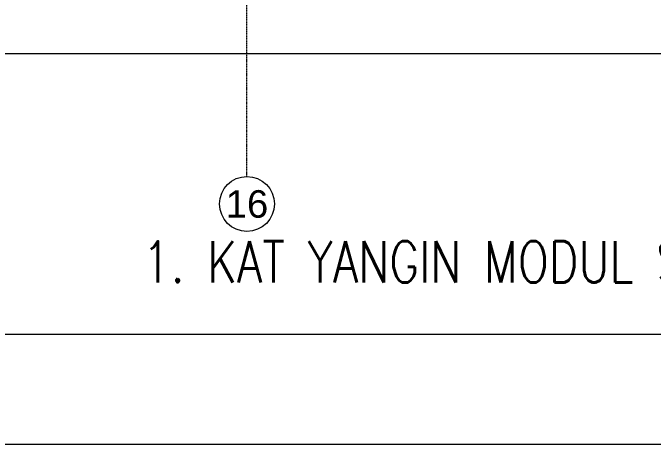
# Model space of a CAD drawing. Extents: x -2749 to 23780, y -1311 to 8245.
# Drawn here: x 8396.9 to 8863.5, y 0 to 314.2 of the extents above; entities that cross this region are included whole.
import ezdxf
from ezdxf.enums import TextEntityAlignment as Align

# ---------------------------------------------------------------- set-up
doc = ezdxf.new("R2010")
doc.units = 0
doc.header["$MEASUREMENT"] = 0
doc.linetypes.add('DASHDOT2', pattern=[0.5, 0.25, -0.125, 0, -0.125])
doc.layers.get('0').update_dxf_attribs({"color": 9, "lineweight": 9})
for name, color, linetype, lineweight in [('06D', 9, 'Continuous', 9), ('24', 9, 'DASHDOT2', 9), ('40A', 9, 'Continuous', 9), ('E-YAZI', 7, 'Continuous', 30)]:
    doc.layers.add(name, color=color, linetype=linetype, lineweight=lineweight)
doc.styles.add('Arial', font='arial.ttf', dxfattribs={"height": 2.5})
doc.styles.add('E-YAZI', font='txttw.shx')

# ---------------------------------------------------------------- blocks, each defined once
blk = doc.blocks.new('0_aks')
at = {"linetype": 'Continuous'}
blk.add_circle((0, 0), 2, dxfattribs=at)
at = {"style": 'Arial'}
blk.add_attdef('AKS', text='', height=2, dxfattribs=at).set_placement((0, 0), align=Align.MIDDLE_CENTER)
blk = doc.blocks.new('P-AKS_AUDI')
at = {"layer": '24'}
blk.add_lwpolyline([(-2100, -2590), (-2100, -2440)], dxfattribs=at)
at = {"layer": '24', "xscale": 10, "yscale": 10, "zscale": 10}
blk.add_blockref('0_aks', (-2100, -2610), dxfattribs=at).add_auto_attribs({'AKS': '16'})
blk = doc.blocks.new('1.KAT PLANI')
at = {"layer": '06D'}
blk.add_lwpolyline([(7067.2, 861.68), (7067.2, 284.7), (9765.58, 284.7)], dxfattribs=at)
at = {"layer": '24'}
blk.add_blockref('P-AKS_AUDI', (10667.5, 2785), dxfattribs=at)

msp = doc.modelspace()

# ---------------------------------------------------------------- linework, layer by layer
at = {"layer": '40A'}
for points in [[(11890, 4205), (5945, 4205), (5945, 0), (11890, 0)], [(11350.06, 80), (6025, 80), (6025, 4125), (11350.06, 4125)]]:
    msp.add_lwpolyline(points, close=True, dxfattribs=at)

# ---------------------------------------------------------------- block references
at = {"layer": '06D'}
msp.add_blockref('1.KAT PLANI', (0, 0), dxfattribs=at)

# ---------------------------------------------------------------- texts
at = {"layer": 'E-YAZI', "color": 4, "style": 'E-YAZI', "width": 0.8}
msp.add_text('1. KAT YANGIN MODUL SISTEMI TESISAT PLANI 1/50', height=30, dxfattribs=at).set_placement((8491.3, 117.87))

doc.saveas('drawing.dxf')
